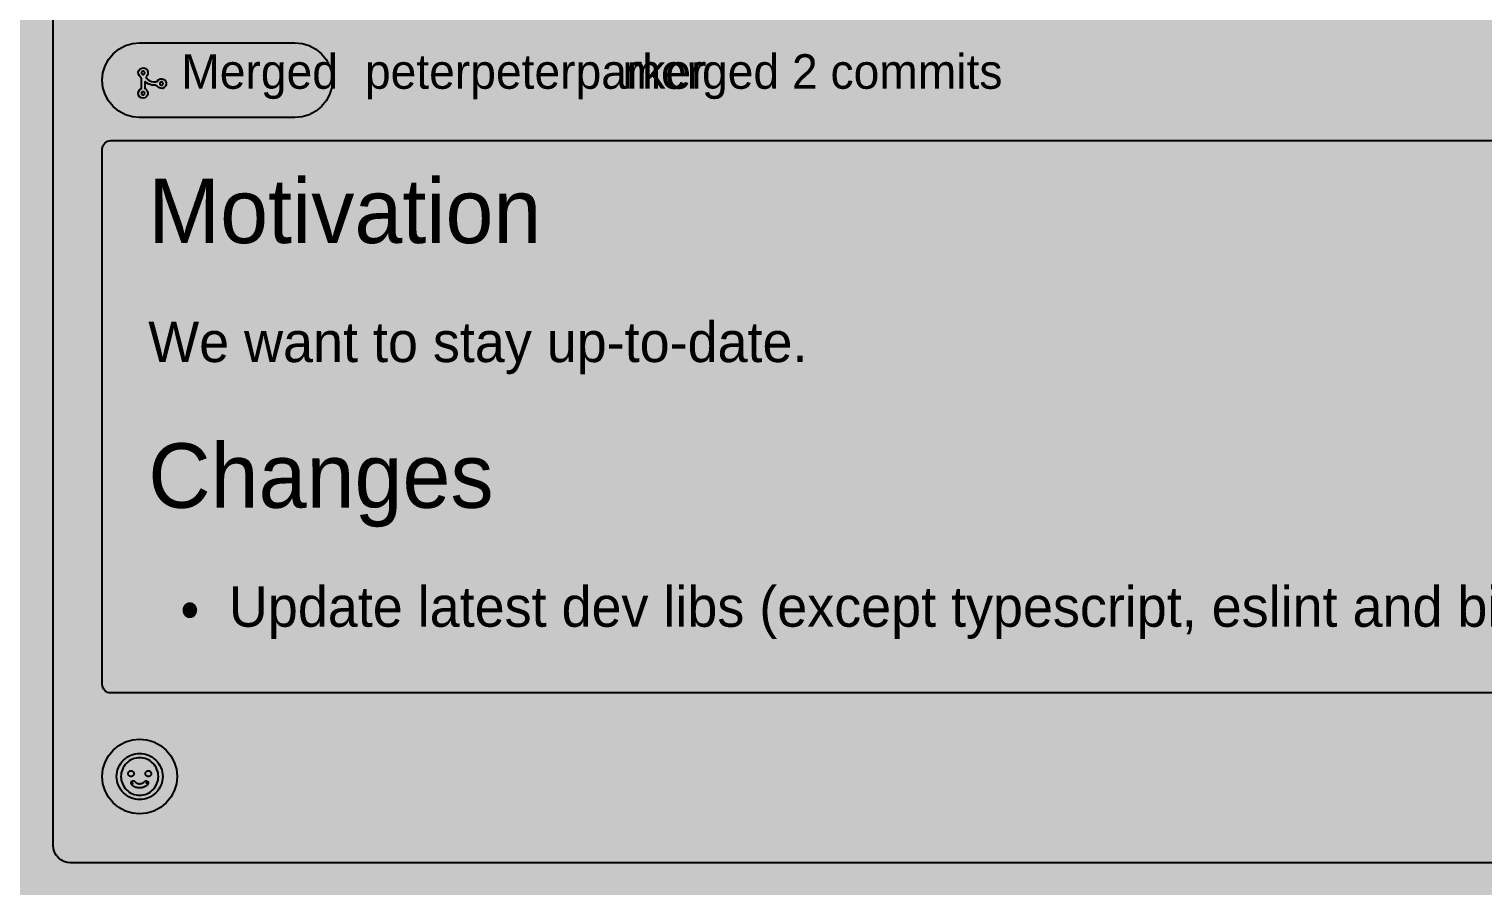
# Model space of a CAD drawing. Extents: x 0 to 2255, y 0 to 8703.
# Drawn here: x 336 to 840, y 6424 to 6722 of the extents above; entities that cross this region are included whole.
import ezdxf

# ---------------------------------------------------------------- set-up
doc = ezdxf.new("R2010")
doc.units = 0

msp = doc.modelspace()

# ---------------------------------------------------------------- hatches: boundary and pattern name
at = {"true_color": 0x0d1117}
for points in [[(0, 8703), (1280, 8703), (1280, 0.44), (0, 0.44)], [(0, 8639), (1280, 8639), (1280, 0.44), (0, 0.44)], [(350, 6828.94), (998.03, 6828.94), (998.03, 6828.94), (999.2, 6828.82), (1000.33, 6828.48), (1001.36, 6827.93), (1002.27, 6827.18), (1003.02, 6826.27), (1003.57, 6825.23), (1003.92, 6824.11), (1004.03, 6822.94), (1004.03, 6438.12), (1004.03, 6438.12), (1003.92, 6436.95), (1003.57, 6435.83), (1003.02, 6434.79), (1002.27, 6433.88), (1001.36, 6433.14), (1000.33, 6432.58), (999.2, 6432.24), (998.03, 6432.12), (350, 6432.12), (350, 6432.12), (348.83, 6432.24), (347.7, 6432.58), (346.67, 6433.14), (345.76, 6433.88), (345.01, 6434.79), (344.46, 6435.83), (344.12, 6436.95), (344, 6438.12), (344, 6822.94), (344, 6822.94), (344.12, 6824.11), (344.46, 6825.23), (345.01, 6826.27), (345.76, 6827.18), (346.67, 6827.93), (347.7, 6828.48), (348.83, 6828.82), (350, 6828.94)]]:
    msp.add_hatch(color=256, dxfattribs=at).paths.add_polyline_path(points, flags=0)
at = {"true_color": 0x010409}
msp.add_hatch(color=256, dxfattribs=at).paths.add_polyline_path([(0, 8639), (1280, 8639), (1280, 0.44), (0, 0.44)], flags=0)
at = {"true_color": 0x8957e5}
msp.add_hatch(color=256, dxfattribs=at).paths.add_polyline_path([(374, 6716.94), (427.94, 6716.94), (427.94, 6716.94), (430.47, 6716.69), (432.91, 6715.95), (435.16, 6714.75), (437.13, 6713.13), (438.75, 6711.16), (439.95, 6708.91), (440.69, 6706.47), (440.94, 6703.94), (440.94, 6703.94), (440.94, 6703.94), (440.69, 6701.4), (439.95, 6698.96), (438.75, 6696.72), (437.13, 6694.75), (435.16, 6693.13), (432.91, 6691.93), (430.47, 6691.19), (427.94, 6690.94), (374, 6690.94), (374, 6690.94), (371.46, 6691.19), (369.03, 6691.93), (366.78, 6693.13), (364.81, 6694.75), (363.19, 6696.72), (361.99, 6698.96), (361.25, 6701.4), (361, 6703.94), (361, 6703.94), (361, 6703.94), (361.25, 6706.47), (361.99, 6708.91), (363.19, 6711.16), (364.81, 6713.13), (366.78, 6714.75), (369.03, 6715.95), (371.46, 6716.69), (374, 6716.94)], flags=0)
at = {"true_color": 0xffffff}
h = msp.add_hatch(color=256, dxfattribs=at)
h.paths.add_polyline_path([(376.09, 6705.07), (376.46, 6704.5), (376.94, 6704.02), (377.51, 6703.65), (378.15, 6703.41), (378.83, 6703.31), (379.51, 6703.31), (380.06, 6703.52), (380.48, 6704.05), (381.08, 6704.37), (381.76, 6704.43), (382.4, 6704.21), (382.91, 6703.76), (383.2, 6703.15), (383.23, 6702.47), (382.98, 6701.84), (382.51, 6701.35), (381.88, 6701.09), (381.2, 6701.1), (380.58, 6701.38), (380.12, 6701.87), (379.64, 6702.19), (378.95, 6702.19), (378.27, 6702.24), (377.61, 6702.4), (376.98, 6702.66), (376.4, 6703.02), (375.88, 6703.46), (375.75, 6703.1), (375.75, 6702.41), (375.75, 6701.73), (375.75, 6701.05), (376.27, 6700.67), (376.69, 6700.14), (376.87, 6699.48), (376.78, 6698.81), (376.43, 6698.23), (375.87, 6697.83), (375.21, 6697.69), (374.54, 6697.82), (373.98, 6698.2), (373.61, 6698.77), (373.5, 6699.44), (373.66, 6700.1), (374.07, 6700.64), (374.62, 6701), (374.62, 6701.68), (374.62, 6702.37), (374.62, 6703.05), (374.62, 6703.74), (374.62, 6704.42), (374.45, 6704.98), (373.91, 6705.4), (373.58, 6705.99), (373.51, 6706.67), (373.71, 6707.31), (374.15, 6707.83), (374.76, 6708.13), (375.44, 6708.17), (376.08, 6707.93), (376.57, 6707.47), (376.84, 6706.85), (376.84, 6706.17), (376.58, 6705.54), (376.09, 6705.07)], flags=0)
h.paths.add_polyline_path([(375.19, 6698.81), (375.24, 6698.82), (375.3, 6698.82), (375.35, 6698.84), (375.4, 6698.86), (375.45, 6698.88), (375.5, 6698.91), (375.54, 6698.94), (375.59, 6698.98), (375.62, 6699.02), (375.66, 6699.06), (375.68, 6699.11), (375.71, 6699.16), (375.73, 6699.21), (375.74, 6699.27), (375.75, 6699.32), (375.75, 6699.38), (375.75, 6699.43), (375.74, 6699.48), (375.73, 6699.54), (375.71, 6699.59), (375.68, 6699.64), (375.66, 6699.69), (375.62, 6699.73), (375.59, 6699.77), (375.54, 6699.81), (375.5, 6699.84), (375.45, 6699.87), (375.4, 6699.89), (375.35, 6699.91), (375.3, 6699.93), (375.24, 6699.93), (375.19, 6699.94), (375.13, 6699.93), (375.08, 6699.93), (375.02, 6699.91), (374.97, 6699.89), (374.92, 6699.87), (374.88, 6699.84), (374.83, 6699.81), (374.79, 6699.77), (374.75, 6699.73), (374.72, 6699.69), (374.69, 6699.64), (374.67, 6699.59), (374.65, 6699.54), (374.64, 6699.48), (374.63, 6699.43), (374.62, 6699.38), (374.63, 6699.32), (374.64, 6699.27), (374.65, 6699.21), (374.67, 6699.16), (374.69, 6699.11), (374.72, 6699.06), (374.75, 6699.02), (374.79, 6698.98), (374.83, 6698.94), (374.88, 6698.91), (374.92, 6698.88), (374.97, 6698.86), (375.02, 6698.84), (375.08, 6698.82), (375.13, 6698.82), (375.19, 6698.81)], flags=0)
h.paths.add_polyline_path([(381.56, 6702.19), (381.62, 6702.19), (381.67, 6702.2), (381.73, 6702.21), (381.78, 6702.23), (381.83, 6702.25), (381.87, 6702.28), (381.92, 6702.32), (381.96, 6702.35), (382, 6702.39), (382.03, 6702.44), (382.06, 6702.48), (382.08, 6702.53), (382.1, 6702.59), (382.11, 6702.64), (382.12, 6702.69), (382.12, 6702.75), (382.12, 6702.81), (382.11, 6702.86), (382.1, 6702.91), (382.08, 6702.97), (382.06, 6703.02), (382.03, 6703.06), (382, 6703.11), (381.96, 6703.15), (381.92, 6703.18), (381.87, 6703.22), (381.83, 6703.25), (381.78, 6703.27), (381.73, 6703.29), (381.67, 6703.3), (381.62, 6703.31), (381.56, 6703.31), (381.51, 6703.31), (381.45, 6703.3), (381.4, 6703.29), (381.35, 6703.27), (381.3, 6703.25), (381.25, 6703.22), (381.21, 6703.18), (381.16, 6703.15), (381.13, 6703.11), (381.09, 6703.06), (381.07, 6703.02), (381.04, 6702.97), (381.02, 6702.91), (381.01, 6702.86), (381, 6702.81), (381, 6702.75), (381, 6702.69), (381.01, 6702.64), (381.02, 6702.59), (381.04, 6702.53), (381.07, 6702.48), (381.09, 6702.44), (381.13, 6702.39), (381.16, 6702.35), (381.21, 6702.32), (381.25, 6702.28), (381.3, 6702.25), (381.35, 6702.23), (381.4, 6702.21), (381.45, 6702.2), (381.51, 6702.19), (381.56, 6702.19)], flags=0)
h.paths.add_polyline_path([(375.75, 6706.5), (375.75, 6706.56), (375.74, 6706.61), (375.73, 6706.66), (375.71, 6706.72), (375.68, 6706.76), (375.65, 6706.81), (375.62, 6706.86), (375.58, 6706.9), (375.54, 6706.93), (375.5, 6706.97), (375.45, 6707), (375.4, 6707.02), (375.35, 6707.04), (375.3, 6707.05), (375.24, 6707.06), (375.19, 6707.06), (375.13, 6707.06), (375.08, 6707.05), (375.02, 6707.04), (374.97, 6707.02), (374.92, 6706.99), (374.87, 6706.96), (374.83, 6706.93), (374.79, 6706.89), (374.75, 6706.85), (374.72, 6706.81), (374.69, 6706.76), (374.67, 6706.71), (374.65, 6706.66), (374.64, 6706.61), (374.63, 6706.55), (374.62, 6706.5), (374.63, 6706.44), (374.64, 6706.39), (374.65, 6706.33), (374.67, 6706.28), (374.69, 6706.23), (374.72, 6706.18), (374.75, 6706.14), (374.79, 6706.1), (374.83, 6706.06), (374.88, 6706.03), (374.92, 6706), (374.97, 6705.98), (375.03, 6705.96), (375.08, 6705.95), (375.13, 6705.94), (375.19, 6705.94), (375.24, 6705.94), (375.3, 6705.95), (375.35, 6705.96), (375.4, 6705.98), (375.45, 6706), (375.5, 6706.03), (375.55, 6706.06), (375.59, 6706.1), (375.62, 6706.14), (375.66, 6706.19), (375.68, 6706.23), (375.71, 6706.28), (375.73, 6706.34), (375.74, 6706.39), (375.75, 6706.44), (375.75, 6706.5)], flags=0)
at = {"true_color": 0x151b23}
for points in [[(364, 6682.94), (984.03, 6682.94), (984.03, 6682.94), (984.62, 6682.88), (985.18, 6682.71), (985.7, 6682.43), (986.15, 6682.06), (986.53, 6681.6), (986.8, 6681.09), (986.97, 6680.52), (987.03, 6679.94), (987.03, 6494.12), (987.03, 6494.12), (986.97, 6493.54), (986.8, 6492.98), (986.53, 6492.46), (986.15, 6492), (985.7, 6491.63), (985.18, 6491.35), (984.62, 6491.18), (984.03, 6491.12), (364, 6491.12), (364, 6491.12), (363.41, 6491.18), (362.85, 6491.35), (362.33, 6491.63), (361.88, 6492), (361.51, 6492.46), (361.23, 6492.98), (361.06, 6493.54), (361, 6494.12), (361, 6679.94), (361, 6679.94), (361.06, 6680.52), (361.23, 6681.09), (361.51, 6681.6), (361.88, 6682.06), (362.33, 6682.43), (362.85, 6682.71), (363.41, 6682.88), (364, 6682.94)], [(374, 6475.12), (374, 6475.12), (374, 6475.12), (376.54, 6474.88), (378.97, 6474.14), (381.22, 6472.93), (383.19, 6471.32), (384.81, 6469.35), (386.01, 6467.1), (386.75, 6464.66), (387, 6462.12), (387, 6462.12), (387, 6462.12), (386.75, 6459.59), (386.01, 6457.15), (384.81, 6454.9), (383.19, 6452.93), (381.22, 6451.32), (378.97, 6450.11), (376.54, 6449.37), (374, 6449.12), (374, 6449.12), (374, 6449.12), (371.46, 6449.37), (369.03, 6450.11), (366.78, 6451.32), (364.81, 6452.93), (363.19, 6454.9), (361.99, 6457.15), (361.25, 6459.59), (361, 6462.12), (361, 6462.12), (361, 6462.12), (361.25, 6464.66), (361.99, 6467.1), (363.19, 6469.35), (364.81, 6471.32), (366.78, 6472.93), (369.03, 6474.14), (371.46, 6474.88), (374, 6475.12)]]:
    msp.add_hatch(color=256, dxfattribs=at).paths.add_polyline_path(points, flags=0)
at = {"true_color": 0x9198a1}
h = msp.add_hatch(color=256, dxfattribs=at)
h.paths.add_polyline_path([(374, 6470.12), (374.78, 6470.09), (375.56, 6469.97), (376.32, 6469.78), (377.06, 6469.52), (377.77, 6469.18), (378.44, 6468.78), (379.08, 6468.31), (379.66, 6467.78), (380.18, 6467.2), (380.65, 6466.57), (381.06, 6465.9), (381.39, 6465.19), (381.66, 6464.45), (381.85, 6463.69), (381.96, 6462.91), (382, 6462.12), (381.96, 6461.34), (381.85, 6460.56), (381.66, 6459.8), (381.39, 6459.06), (381.06, 6458.35), (380.65, 6457.68), (380.18, 6457.05), (379.66, 6456.47), (379.08, 6455.94), (378.44, 6455.47), (377.77, 6455.07), (377.06, 6454.73), (376.32, 6454.47), (375.56, 6454.28), (374.78, 6454.16), (374, 6454.12), (373.22, 6454.16), (372.44, 6454.28), (371.68, 6454.47), (370.94, 6454.73), (370.23, 6455.07), (369.56, 6455.47), (368.92, 6455.94), (368.34, 6456.47), (367.82, 6457.05), (367.35, 6457.68), (366.94, 6458.35), (366.61, 6459.06), (366.34, 6459.8), (366.15, 6460.56), (366.04, 6461.34), (366, 6462.12), (366.04, 6462.91), (366.15, 6463.69), (366.34, 6464.45), (366.61, 6465.19), (366.94, 6465.9), (367.35, 6466.57), (367.82, 6467.2), (368.34, 6467.78), (368.92, 6468.31), (369.56, 6468.78), (370.23, 6469.18), (370.94, 6469.52), (371.68, 6469.78), (372.44, 6469.97), (373.22, 6470.09), (374, 6470.12)], flags=0)
h.paths.add_polyline_path([(367.5, 6462.12), (367.53, 6461.49), (367.62, 6460.86), (367.78, 6460.24), (367.99, 6459.64), (368.27, 6459.06), (368.59, 6458.51), (368.98, 6458), (369.4, 6457.53), (369.88, 6457.1), (370.39, 6456.72), (370.94, 6456.39), (371.51, 6456.12), (372.11, 6455.9), (372.73, 6455.75), (373.36, 6455.66), (374, 6455.62), (374.64, 6455.66), (375.27, 6455.75), (375.89, 6455.9), (376.49, 6456.12), (377.06, 6456.39), (377.61, 6456.72), (378.12, 6457.1), (378.6, 6457.53), (379.02, 6458), (379.41, 6458.51), (379.73, 6459.06), (380.01, 6459.64), (380.22, 6460.24), (380.38, 6460.86), (380.47, 6461.49), (380.5, 6462.12), (380.47, 6462.76), (380.38, 6463.39), (380.22, 6464.01), (380.01, 6464.61), (379.73, 6465.19), (379.41, 6465.74), (379.02, 6466.25), (378.6, 6466.72), (378.12, 6467.15), (377.61, 6467.53), (377.06, 6467.86), (376.49, 6468.13), (375.89, 6468.35), (375.27, 6468.5), (374.64, 6468.59), (374, 6468.62), (373.36, 6468.59), (372.73, 6468.5), (372.11, 6468.35), (371.51, 6468.13), (370.94, 6467.86), (370.39, 6467.53), (369.88, 6467.15), (369.4, 6466.72), (368.98, 6466.25), (368.59, 6465.74), (368.27, 6465.19), (367.99, 6464.61), (367.78, 6464.01), (367.62, 6463.39), (367.53, 6462.76), (367.5, 6462.12)], flags=0)
h.paths.add_polyline_path([(371.32, 6460.49), (371.55, 6460.6), (371.81, 6460.62), (372.05, 6460.56), (372.27, 6460.42), (372.44, 6460.23), (372.63, 6460.06), (372.84, 6459.91), (373.08, 6459.8), (373.32, 6459.72), (373.57, 6459.66), (373.82, 6459.63), (374.08, 6459.63), (374.34, 6459.65), (374.59, 6459.69), (374.84, 6459.77), (375.07, 6459.87), (375.29, 6460), (375.49, 6460.16), (375.67, 6460.35), (375.86, 6460.52), (376.1, 6460.61), (376.35, 6460.62), (376.6, 6460.54), (376.8, 6460.39), (376.94, 6460.18), (377, 6459.93), (376.97, 6459.67), (376.86, 6459.45), (376.73, 6459.28), (376.56, 6459.1), (376.36, 6458.93), (376.16, 6458.77), (375.94, 6458.64), (375.71, 6458.52), (375.48, 6458.41), (375.24, 6458.32), (374.99, 6458.25), (374.74, 6458.19), (374.49, 6458.15), (374.23, 6458.13), (373.97, 6458.13), (373.72, 6458.13), (373.46, 6458.16), (373.21, 6458.2), (372.96, 6458.26), (372.71, 6458.34), (372.47, 6458.43), (372.24, 6458.54), (372.01, 6458.66), (371.8, 6458.81), (371.6, 6458.97), (371.41, 6459.14), (371.23, 6459.33), (371.22, 6459.5), (371.43, 6459.65), (371.64, 6459.8), (371.65, 6459.8), (371.43, 6459.65), (371.22, 6459.51), (371.06, 6459.58), (371, 6459.82), (371.03, 6460.08), (371.14, 6460.31), (371.32, 6460.49)], flags=0)
h.paths.add_polyline_path([(378, 6463.12), (378, 6463.03), (377.98, 6462.93), (377.96, 6462.83), (377.92, 6462.74), (377.88, 6462.65), (377.83, 6462.57), (377.77, 6462.49), (377.71, 6462.42), (377.63, 6462.35), (377.56, 6462.29), (377.47, 6462.24), (377.38, 6462.2), (377.29, 6462.17), (377.2, 6462.14), (377.1, 6462.13), (377, 6462.12), (376.9, 6462.13), (376.8, 6462.14), (376.71, 6462.17), (376.62, 6462.2), (376.53, 6462.24), (376.44, 6462.29), (376.37, 6462.35), (376.29, 6462.42), (376.23, 6462.49), (376.17, 6462.57), (376.12, 6462.65), (376.08, 6462.74), (376.04, 6462.83), (376.02, 6462.93), (376, 6463.03), (376, 6463.12), (376, 6463.22), (376.02, 6463.32), (376.04, 6463.42), (376.08, 6463.51), (376.12, 6463.6), (376.17, 6463.68), (376.23, 6463.76), (376.29, 6463.83), (376.37, 6463.9), (376.44, 6463.96), (376.53, 6464.01), (376.62, 6464.05), (376.71, 6464.08), (376.8, 6464.11), (376.9, 6464.12), (377, 6464.12), (377.1, 6464.12), (377.2, 6464.11), (377.29, 6464.08), (377.38, 6464.05), (377.47, 6464.01), (377.56, 6463.96), (377.63, 6463.9), (377.71, 6463.83), (377.77, 6463.76), (377.83, 6463.68), (377.88, 6463.6), (377.92, 6463.51), (377.96, 6463.42), (377.98, 6463.32), (378, 6463.22), (378, 6463.12)], flags=0)
h.paths.add_polyline_path([(371, 6462.12), (370.9, 6462.13), (370.8, 6462.14), (370.71, 6462.17), (370.62, 6462.2), (370.53, 6462.24), (370.44, 6462.29), (370.37, 6462.35), (370.29, 6462.42), (370.23, 6462.49), (370.17, 6462.57), (370.12, 6462.65), (370.08, 6462.74), (370.04, 6462.83), (370.02, 6462.93), (370, 6463.03), (370, 6463.12), (370, 6463.22), (370.02, 6463.32), (370.04, 6463.42), (370.08, 6463.51), (370.12, 6463.6), (370.17, 6463.68), (370.23, 6463.76), (370.29, 6463.83), (370.37, 6463.9), (370.44, 6463.96), (370.53, 6464.01), (370.62, 6464.05), (370.71, 6464.08), (370.8, 6464.11), (370.9, 6464.12), (371, 6464.12), (371.1, 6464.12), (371.2, 6464.11), (371.29, 6464.08), (371.38, 6464.05), (371.47, 6464.01), (371.56, 6463.96), (371.63, 6463.9), (371.71, 6463.83), (371.77, 6463.76), (371.83, 6463.68), (371.88, 6463.6), (371.92, 6463.51), (371.96, 6463.42), (371.98, 6463.32), (372, 6463.22), (372, 6463.12), (372, 6463.03), (371.98, 6462.93), (371.96, 6462.83), (371.92, 6462.74), (371.88, 6462.65), (371.83, 6462.57), (371.77, 6462.49), (371.71, 6462.42), (371.63, 6462.35), (371.56, 6462.29), (371.47, 6462.24), (371.38, 6462.2), (371.29, 6462.17), (371.2, 6462.14), (371.1, 6462.13), (371, 6462.12)], flags=0)
h.paths.add_polyline_path([(376.25, 6459.88), (376.27, 6459.86), (376.29, 6459.85), (376.31, 6459.84), (376.32, 6459.82), (376.34, 6459.81), (376.36, 6459.8), (376.38, 6459.78), (376.4, 6459.77), (376.42, 6459.76), (376.44, 6459.74), (376.45, 6459.73), (376.47, 6459.72), (376.49, 6459.71), (376.51, 6459.69), (376.53, 6459.68), (376.55, 6459.67), (376.56, 6459.65), (376.58, 6459.64), (376.6, 6459.63), (376.62, 6459.61), (376.64, 6459.6), (376.66, 6459.59), (376.68, 6459.58), (376.69, 6459.56), (376.71, 6459.55), (376.73, 6459.54), (376.75, 6459.52), (376.77, 6459.51), (376.79, 6459.5), (376.81, 6459.48), (376.82, 6459.47), (376.84, 6459.46), (376.82, 6459.47), (376.81, 6459.48), (376.79, 6459.5), (376.77, 6459.51), (376.75, 6459.52), (376.73, 6459.54), (376.71, 6459.55), (376.69, 6459.56), (376.68, 6459.58), (376.66, 6459.59), (376.64, 6459.6), (376.62, 6459.62), (376.6, 6459.63), (376.58, 6459.64), (376.56, 6459.65), (376.55, 6459.67), (376.53, 6459.68), (376.51, 6459.69), (376.49, 6459.71), (376.47, 6459.72), (376.45, 6459.73), (376.44, 6459.75), (376.42, 6459.76), (376.4, 6459.77), (376.38, 6459.78), (376.36, 6459.8), (376.34, 6459.81), (376.32, 6459.82), (376.31, 6459.84), (376.29, 6459.85), (376.27, 6459.86), (376.25, 6459.88)], flags=0)

# ---------------------------------------------------------------- linework, layer by layer
at = {"true_color": 0x3d444d}
msp.add_lwpolyline([(998.03, 6432.12), (350, 6432.12), (350, 6432.12), (348.83, 6432.24), (347.7, 6432.58), (346.67, 6433.14), (345.76, 6433.88), (345.01, 6434.79), (344.46, 6435.83), (344.12, 6436.95), (344, 6438.12), (344, 6822.94), (344, 6822.94), (344.12, 6824.11), (344.46, 6825.23), (345.01, 6826.27), (345.76, 6827.18), (346.67, 6827.93), (347.7, 6828.48), (348.83, 6828.82), (350, 6828.94), (350, 6828.94), (998.03, 6828.94)], dxfattribs=at)
at = {"true_color": 0x8957e5}
msp.add_lwpolyline([(374, 6716.94), (427.94, 6716.94), (427.94, 6716.94), (430.47, 6716.69), (432.91, 6715.95), (435.16, 6714.75), (437.13, 6713.13), (438.75, 6711.16), (439.95, 6708.91), (440.69, 6706.47), (440.94, 6703.94), (440.94, 6703.94), (440.94, 6703.94), (440.69, 6701.4), (439.95, 6698.96), (438.75, 6696.72), (437.13, 6694.75), (435.16, 6693.13), (432.91, 6691.93), (430.47, 6691.19), (427.94, 6690.94), (374, 6690.94), (374, 6690.94), (371.46, 6691.19), (369.03, 6691.93), (366.78, 6693.13), (364.81, 6694.75), (363.19, 6696.72), (361.99, 6698.96), (361.25, 6701.4), (361, 6703.94), (361, 6703.94), (361, 6703.94), (361.25, 6706.47), (361.99, 6708.91), (363.19, 6711.16), (364.81, 6713.13), (366.78, 6714.75), (369.03, 6715.95), (371.46, 6716.69), (374, 6716.94)], close=True, dxfattribs=at)
at = {"true_color": 0xffffff}
for points in [[(376.09, 6705.07), (376.46, 6704.5), (376.94, 6704.02), (377.51, 6703.65), (378.15, 6703.41), (378.83, 6703.31), (379.51, 6703.31), (380.06, 6703.52), (380.48, 6704.05), (381.08, 6704.37), (381.76, 6704.43), (382.4, 6704.21), (382.91, 6703.76), (383.2, 6703.15), (383.23, 6702.47), (382.98, 6701.84), (382.51, 6701.35), (381.88, 6701.09), (381.2, 6701.1), (380.58, 6701.38), (380.12, 6701.87), (379.64, 6702.19), (378.95, 6702.19), (378.27, 6702.24), (377.61, 6702.4), (376.98, 6702.66), (376.4, 6703.02), (375.88, 6703.46), (375.75, 6703.1), (375.75, 6702.41), (375.75, 6701.73), (375.75, 6701.05), (376.27, 6700.67), (376.69, 6700.14), (376.87, 6699.48), (376.78, 6698.81), (376.43, 6698.23), (375.87, 6697.83), (375.21, 6697.69), (374.54, 6697.82), (373.98, 6698.2), (373.61, 6698.77), (373.5, 6699.44), (373.66, 6700.1), (374.07, 6700.64), (374.62, 6701), (374.62, 6701.68), (374.62, 6702.37), (374.62, 6703.05), (374.62, 6703.74), (374.62, 6704.42), (374.45, 6704.98), (373.91, 6705.4), (373.58, 6705.99), (373.51, 6706.67), (373.71, 6707.31), (374.15, 6707.83), (374.76, 6708.13), (375.44, 6708.17), (376.08, 6707.93), (376.57, 6707.47), (376.84, 6706.85), (376.84, 6706.17), (376.58, 6705.54), (376.09, 6705.07)], [(375.75, 6706.5), (375.75, 6706.56), (375.74, 6706.61), (375.73, 6706.66), (375.71, 6706.72), (375.68, 6706.76), (375.65, 6706.81), (375.62, 6706.86), (375.58, 6706.9), (375.54, 6706.93), (375.5, 6706.97), (375.45, 6707), (375.4, 6707.02), (375.35, 6707.04), (375.3, 6707.05), (375.24, 6707.06), (375.19, 6707.06), (375.13, 6707.06), (375.08, 6707.05), (375.02, 6707.04), (374.97, 6707.02), (374.92, 6706.99), (374.87, 6706.96), (374.83, 6706.93), (374.79, 6706.89), (374.75, 6706.85), (374.72, 6706.81), (374.69, 6706.76), (374.67, 6706.71), (374.65, 6706.66), (374.64, 6706.61), (374.63, 6706.55), (374.62, 6706.5), (374.63, 6706.44), (374.64, 6706.39), (374.65, 6706.33), (374.67, 6706.28), (374.69, 6706.23), (374.72, 6706.18), (374.75, 6706.14), (374.79, 6706.1), (374.83, 6706.06), (374.88, 6706.03), (374.92, 6706), (374.97, 6705.98), (375.03, 6705.96), (375.08, 6705.95), (375.13, 6705.94), (375.19, 6705.94), (375.24, 6705.94), (375.3, 6705.95), (375.35, 6705.96), (375.4, 6705.98), (375.45, 6706), (375.5, 6706.03), (375.55, 6706.06), (375.59, 6706.1), (375.62, 6706.14), (375.66, 6706.19), (375.68, 6706.23), (375.71, 6706.28), (375.73, 6706.34), (375.74, 6706.39), (375.75, 6706.44), (375.75, 6706.5)], [(381.56, 6702.19), (381.62, 6702.19), (381.67, 6702.2), (381.73, 6702.21), (381.78, 6702.23), (381.83, 6702.25), (381.87, 6702.28), (381.92, 6702.32), (381.96, 6702.35), (382, 6702.39), (382.03, 6702.44), (382.06, 6702.48), (382.08, 6702.53), (382.1, 6702.59), (382.11, 6702.64), (382.12, 6702.69), (382.12, 6702.75), (382.12, 6702.81), (382.11, 6702.86), (382.1, 6702.91), (382.08, 6702.97), (382.06, 6703.02), (382.03, 6703.06), (382, 6703.11), (381.96, 6703.15), (381.92, 6703.18), (381.87, 6703.22), (381.83, 6703.25), (381.78, 6703.27), (381.73, 6703.29), (381.67, 6703.3), (381.62, 6703.31), (381.56, 6703.31), (381.51, 6703.31), (381.45, 6703.3), (381.4, 6703.29), (381.35, 6703.27), (381.3, 6703.25), (381.25, 6703.22), (381.21, 6703.18), (381.16, 6703.15), (381.13, 6703.11), (381.09, 6703.06), (381.07, 6703.02), (381.04, 6702.97), (381.02, 6702.91), (381.01, 6702.86), (381, 6702.81), (381, 6702.75), (381, 6702.69), (381.01, 6702.64), (381.02, 6702.59), (381.04, 6702.53), (381.07, 6702.48), (381.09, 6702.44), (381.13, 6702.39), (381.16, 6702.35), (381.21, 6702.32), (381.25, 6702.28), (381.3, 6702.25), (381.35, 6702.23), (381.4, 6702.21), (381.45, 6702.2), (381.51, 6702.19), (381.56, 6702.19)], [(375.19, 6698.81), (375.24, 6698.82), (375.3, 6698.82), (375.35, 6698.84), (375.4, 6698.86), (375.45, 6698.88), (375.5, 6698.91), (375.54, 6698.94), (375.59, 6698.98), (375.62, 6699.02), (375.66, 6699.06), (375.68, 6699.11), (375.71, 6699.16), (375.73, 6699.21), (375.74, 6699.27), (375.75, 6699.32), (375.75, 6699.38), (375.75, 6699.43), (375.74, 6699.48), (375.73, 6699.54), (375.71, 6699.59), (375.68, 6699.64), (375.66, 6699.69), (375.62, 6699.73), (375.59, 6699.77), (375.54, 6699.81), (375.5, 6699.84), (375.45, 6699.87), (375.4, 6699.89), (375.35, 6699.91), (375.3, 6699.93), (375.24, 6699.93), (375.19, 6699.94), (375.13, 6699.93), (375.08, 6699.93), (375.02, 6699.91), (374.97, 6699.89), (374.92, 6699.87), (374.88, 6699.84), (374.83, 6699.81), (374.79, 6699.77), (374.75, 6699.73), (374.72, 6699.69), (374.69, 6699.64), (374.67, 6699.59), (374.65, 6699.54), (374.64, 6699.48), (374.63, 6699.43), (374.62, 6699.38), (374.63, 6699.32), (374.64, 6699.27), (374.65, 6699.21), (374.67, 6699.16), (374.69, 6699.11), (374.72, 6699.06), (374.75, 6699.02), (374.79, 6698.98), (374.83, 6698.94), (374.88, 6698.91), (374.92, 6698.88), (374.97, 6698.86), (375.02, 6698.84), (375.08, 6698.82), (375.13, 6698.82), (375.19, 6698.81)]]:
    msp.add_lwpolyline(points, close=True, dxfattribs=at)
at = {"true_color": 0x151b23}
msp.add_lwpolyline([(984.03, 6491.12), (364, 6491.12), (364, 6491.12), (363.41, 6491.18), (362.85, 6491.35), (362.33, 6491.63), (361.88, 6492), (361.51, 6492.46), (361.23, 6492.98), (361.06, 6493.54), (361, 6494.12), (361, 6679.94), (361, 6679.94), (361.06, 6680.52), (361.23, 6681.09), (361.51, 6681.6), (361.88, 6682.06), (362.33, 6682.43), (362.85, 6682.71), (363.41, 6682.88), (364, 6682.94), (364, 6682.94), (984.03, 6682.94)], dxfattribs=at)
at = {"true_color": 0x3d444d}
msp.add_lwpolyline([(374, 6475.12), (374, 6475.12), (374, 6475.12), (376.54, 6474.88), (378.97, 6474.14), (381.22, 6472.93), (383.19, 6471.32), (384.81, 6469.35), (386.01, 6467.1), (386.75, 6464.66), (387, 6462.12), (387, 6462.12), (387, 6462.12), (386.75, 6459.59), (386.01, 6457.15), (384.81, 6454.9), (383.19, 6452.93), (381.22, 6451.32), (378.97, 6450.11), (376.54, 6449.37), (374, 6449.12), (374, 6449.12), (374, 6449.12), (371.46, 6449.37), (369.03, 6450.11), (366.78, 6451.32), (364.81, 6452.93), (363.19, 6454.9), (361.99, 6457.15), (361.25, 6459.59), (361, 6462.12), (361, 6462.12), (361, 6462.12), (361.25, 6464.66), (361.99, 6467.1), (363.19, 6469.35), (364.81, 6471.32), (366.78, 6472.93), (369.03, 6474.14), (371.46, 6474.88), (374, 6475.12)], close=True, dxfattribs=at)
at = {"true_color": 0x9198a1}
for points in [[(374, 6470.12), (374.78, 6470.09), (375.56, 6469.97), (376.32, 6469.78), (377.06, 6469.52), (377.77, 6469.18), (378.44, 6468.78), (379.08, 6468.31), (379.66, 6467.78), (380.18, 6467.2), (380.65, 6466.57), (381.06, 6465.9), (381.39, 6465.19), (381.66, 6464.45), (381.85, 6463.69), (381.96, 6462.91), (382, 6462.12), (381.96, 6461.34), (381.85, 6460.56), (381.66, 6459.8), (381.39, 6459.06), (381.06, 6458.35), (380.65, 6457.68), (380.18, 6457.05), (379.66, 6456.47), (379.08, 6455.94), (378.44, 6455.47), (377.77, 6455.07), (377.06, 6454.73), (376.32, 6454.47), (375.56, 6454.28), (374.78, 6454.16), (374, 6454.12), (373.22, 6454.16), (372.44, 6454.28), (371.68, 6454.47), (370.94, 6454.73), (370.23, 6455.07), (369.56, 6455.47), (368.92, 6455.94), (368.34, 6456.47), (367.82, 6457.05), (367.35, 6457.68), (366.94, 6458.35), (366.61, 6459.06), (366.34, 6459.8), (366.15, 6460.56), (366.04, 6461.34), (366, 6462.12), (366.04, 6462.91), (366.15, 6463.69), (366.34, 6464.45), (366.61, 6465.19), (366.94, 6465.9), (367.35, 6466.57), (367.82, 6467.2), (368.34, 6467.78), (368.92, 6468.31), (369.56, 6468.78), (370.23, 6469.18), (370.94, 6469.52), (371.68, 6469.78), (372.44, 6469.97), (373.22, 6470.09), (374, 6470.12)], [(367.5, 6462.12), (367.53, 6461.49), (367.62, 6460.86), (367.78, 6460.24), (367.99, 6459.64), (368.27, 6459.06), (368.59, 6458.51), (368.98, 6458), (369.4, 6457.53), (369.88, 6457.1), (370.39, 6456.72), (370.94, 6456.39), (371.51, 6456.12), (372.11, 6455.9), (372.73, 6455.75), (373.36, 6455.66), (374, 6455.62), (374.64, 6455.66), (375.27, 6455.75), (375.89, 6455.9), (376.49, 6456.12), (377.06, 6456.39), (377.61, 6456.72), (378.12, 6457.1), (378.6, 6457.53), (379.02, 6458), (379.41, 6458.51), (379.73, 6459.06), (380.01, 6459.64), (380.22, 6460.24), (380.38, 6460.86), (380.47, 6461.49), (380.5, 6462.12), (380.47, 6462.76), (380.38, 6463.39), (380.22, 6464.01), (380.01, 6464.61), (379.73, 6465.19), (379.41, 6465.74), (379.02, 6466.25), (378.6, 6466.72), (378.12, 6467.15), (377.61, 6467.53), (377.06, 6467.86), (376.49, 6468.13), (375.89, 6468.35), (375.27, 6468.5), (374.64, 6468.59), (374, 6468.62), (373.36, 6468.59), (372.73, 6468.5), (372.11, 6468.35), (371.51, 6468.13), (370.94, 6467.86), (370.39, 6467.53), (369.88, 6467.15), (369.4, 6466.72), (368.98, 6466.25), (368.59, 6465.74), (368.27, 6465.19), (367.99, 6464.61), (367.78, 6464.01), (367.62, 6463.39), (367.53, 6462.76), (367.5, 6462.12)], [(371, 6462.12), (370.9, 6462.13), (370.8, 6462.14), (370.71, 6462.17), (370.62, 6462.2), (370.53, 6462.24), (370.44, 6462.29), (370.37, 6462.35), (370.29, 6462.42), (370.23, 6462.49), (370.17, 6462.57), (370.12, 6462.65), (370.08, 6462.74), (370.04, 6462.83), (370.02, 6462.93), (370, 6463.03), (370, 6463.12), (370, 6463.22), (370.02, 6463.32), (370.04, 6463.42), (370.08, 6463.51), (370.12, 6463.6), (370.17, 6463.68), (370.23, 6463.76), (370.29, 6463.83), (370.37, 6463.9), (370.44, 6463.96), (370.53, 6464.01), (370.62, 6464.05), (370.71, 6464.08), (370.8, 6464.11), (370.9, 6464.12), (371, 6464.12), (371.1, 6464.12), (371.2, 6464.11), (371.29, 6464.08), (371.38, 6464.05), (371.47, 6464.01), (371.56, 6463.96), (371.63, 6463.9), (371.71, 6463.83), (371.77, 6463.76), (371.83, 6463.68), (371.88, 6463.6), (371.92, 6463.51), (371.96, 6463.42), (371.98, 6463.32), (372, 6463.22), (372, 6463.12), (372, 6463.03), (371.98, 6462.93), (371.96, 6462.83), (371.92, 6462.74), (371.88, 6462.65), (371.83, 6462.57), (371.77, 6462.49), (371.71, 6462.42), (371.63, 6462.35), (371.56, 6462.29), (371.47, 6462.24), (371.38, 6462.2), (371.29, 6462.17), (371.2, 6462.14), (371.1, 6462.13), (371, 6462.12)], [(378, 6463.12), (378, 6463.03), (377.98, 6462.93), (377.96, 6462.83), (377.92, 6462.74), (377.88, 6462.65), (377.83, 6462.57), (377.77, 6462.49), (377.71, 6462.42), (377.63, 6462.35), (377.56, 6462.29), (377.47, 6462.24), (377.38, 6462.2), (377.29, 6462.17), (377.2, 6462.14), (377.1, 6462.13), (377, 6462.12), (376.9, 6462.13), (376.8, 6462.14), (376.71, 6462.17), (376.62, 6462.2), (376.53, 6462.24), (376.44, 6462.29), (376.37, 6462.35), (376.29, 6462.42), (376.23, 6462.49), (376.17, 6462.57), (376.12, 6462.65), (376.08, 6462.74), (376.04, 6462.83), (376.02, 6462.93), (376, 6463.03), (376, 6463.12), (376, 6463.22), (376.02, 6463.32), (376.04, 6463.42), (376.08, 6463.51), (376.12, 6463.6), (376.17, 6463.68), (376.23, 6463.76), (376.29, 6463.83), (376.37, 6463.9), (376.44, 6463.96), (376.53, 6464.01), (376.62, 6464.05), (376.71, 6464.08), (376.8, 6464.11), (376.9, 6464.12), (377, 6464.12), (377.1, 6464.12), (377.2, 6464.11), (377.29, 6464.08), (377.38, 6464.05), (377.47, 6464.01), (377.56, 6463.96), (377.63, 6463.9), (377.71, 6463.83), (377.77, 6463.76), (377.83, 6463.68), (377.88, 6463.6), (377.92, 6463.51), (377.96, 6463.42), (377.98, 6463.32), (378, 6463.22), (378, 6463.12)], [(371.32, 6460.49), (371.55, 6460.6), (371.81, 6460.62), (372.05, 6460.56), (372.27, 6460.42), (372.44, 6460.23), (372.63, 6460.06), (372.84, 6459.91), (373.08, 6459.8), (373.32, 6459.72), (373.57, 6459.66), (373.82, 6459.63), (374.08, 6459.63), (374.34, 6459.65), (374.59, 6459.69), (374.84, 6459.77), (375.07, 6459.87), (375.29, 6460), (375.49, 6460.16), (375.67, 6460.35), (375.86, 6460.52), (376.1, 6460.61), (376.35, 6460.62), (376.6, 6460.54), (376.8, 6460.39), (376.94, 6460.18), (377, 6459.93), (376.97, 6459.67), (376.86, 6459.45), (376.73, 6459.28), (376.56, 6459.1), (376.36, 6458.93), (376.16, 6458.77), (375.94, 6458.64), (375.71, 6458.52), (375.48, 6458.41), (375.24, 6458.32), (374.99, 6458.25), (374.74, 6458.19), (374.49, 6458.15), (374.23, 6458.13), (373.97, 6458.13), (373.72, 6458.13), (373.46, 6458.16), (373.21, 6458.2), (372.96, 6458.26), (372.71, 6458.34), (372.47, 6458.43), (372.24, 6458.54), (372.01, 6458.66), (371.8, 6458.81), (371.6, 6458.97), (371.41, 6459.14), (371.23, 6459.33), (371.22, 6459.5), (371.43, 6459.65), (371.64, 6459.8), (371.65, 6459.8), (371.43, 6459.65), (371.22, 6459.51), (371.06, 6459.58), (371, 6459.82), (371.03, 6460.08), (371.14, 6460.31), (371.32, 6460.49)], [(376.25, 6459.88), (376.27, 6459.86), (376.29, 6459.85), (376.31, 6459.84), (376.32, 6459.82), (376.34, 6459.81), (376.36, 6459.8), (376.38, 6459.78), (376.4, 6459.77), (376.42, 6459.76), (376.44, 6459.74), (376.45, 6459.73), (376.47, 6459.72), (376.49, 6459.71), (376.51, 6459.69), (376.53, 6459.68), (376.55, 6459.67), (376.56, 6459.65), (376.58, 6459.64), (376.6, 6459.63), (376.62, 6459.61), (376.64, 6459.6), (376.66, 6459.59), (376.68, 6459.58), (376.69, 6459.56), (376.71, 6459.55), (376.73, 6459.54), (376.75, 6459.52), (376.77, 6459.51), (376.79, 6459.5), (376.81, 6459.48), (376.82, 6459.47), (376.84, 6459.46), (376.82, 6459.47), (376.81, 6459.48), (376.79, 6459.5), (376.77, 6459.51), (376.75, 6459.52), (376.73, 6459.54), (376.71, 6459.55), (376.69, 6459.56), (376.68, 6459.58), (376.66, 6459.59), (376.64, 6459.6), (376.62, 6459.62), (376.6, 6459.63), (376.58, 6459.64), (376.56, 6459.65), (376.55, 6459.67), (376.53, 6459.68), (376.51, 6459.69), (376.49, 6459.71), (376.47, 6459.72), (376.45, 6459.73), (376.44, 6459.75), (376.42, 6459.76), (376.4, 6459.77), (376.38, 6459.78), (376.36, 6459.8), (376.34, 6459.81), (376.32, 6459.82), (376.31, 6459.84), (376.29, 6459.85), (376.27, 6459.86), (376.25, 6459.88)]]:
    msp.add_lwpolyline(points, close=True, dxfattribs=at)

# ---------------------------------------------------------------- texts
at = {"true_color": 0xffffff}
msp.add_text(' Merged', height=12, dxfattribs=at).set_placement((384, 6700.94))
at = {"true_color": 0x9198a1}
for s, p in [('peterpeterparker', (452.23, 6700.94)), ('merged 2 commits', (541.67, 6700.94))]:
    msp.add_text(s, height=12, dxfattribs=at).set_placement(p)
at = {"true_color": 0xf0f6fc}
for s, height, p in [('Motivation', 22.4, (377, 6647.34)), ('We want to stay up-to-date.', 14, (377, 6606.03)), ('Changes', 22.4, (377, 6555.43)), ('Update latest dev libs (except typescript, eslint and bindgen - will do those two separatly)', 14, (405, 6514.12)), ('•', 14, (388.16, 6513.12))]:
    msp.add_text(s, height=height, dxfattribs=at).set_placement(p)

doc.saveas('drawing.dxf')
